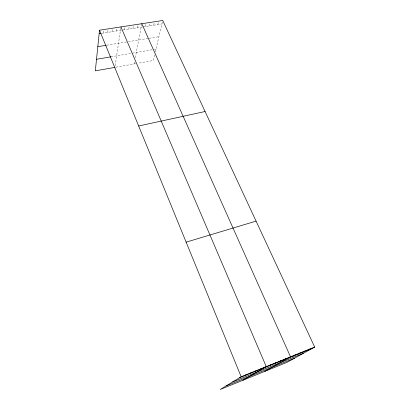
<?xml version="1.0" encoding="UTF-8"?>
<svg xmlns="http://www.w3.org/2000/svg" width="410" height="410" viewBox="0 0 410 410"><rect width="100%" height="100%" fill="white"/><g stroke="black" fill="none" stroke-linecap="round" stroke-linejoin="round"><path stroke-width="0.31" stroke-dasharray="2.05 1.54" d="M103.448 33.025L103.838 29.54M107.722 32.364L108.143 28.879M111.976 31.698L112.432 28.223M116.209 31.042L116.691 27.567M115.189 65.677L120.847 27.496M124.604 29.735L125.147 26.271M128.771 29.084L129.345 25.625M132.917 28.444L133.516 24.984M137.037 27.798L137.668 24.349M134.08 63.96L134.623 61.146M135.279 57.718L141.686 24.287M145.34 26.506L146.032 23.062M149.522 25.856L150.239 22.417M153.678 25.21L154.426 21.776M157.814 24.569L158.593 21.136M154.657 54.889L153.335 60.526L137.97 63.263M155.334 52.014L162.734 20.5M116.04 67.173L136.858 63.463M110.941 56.816L131.277 53.336M132.394 53.141L153.786 49.482M154.345 49.384L156.015 49.097M106.743 45.208L126.639 41.953M128.366 41.671L148.579 38.366M149.158 38.273L158.936 36.674M101.603 33.312L142.337 26.973M142.936 26.881L161.929 23.929"/><path stroke-width="0.61" d="M314.675 347.075L241.147 376.739L220.211 389.5L286.897 362.399L314.675 347.075L162.734 20.5L99.507 30.207L95.325 70.863L114.938 67.368M244.35 375.827L246.236 374.689M249.367 373.802L251.289 372.649M254.343 371.793L256.311 370.625M259.289 369.794L261.298 368.61M242.894 380.28L266.249 366.612L120.935 26.916M269.078 365.843L271.169 364.628M273.926 363.885L276.053 362.655M278.738 361.943L280.906 360.697M283.52 360.011L285.724 358.755M264.901 371.337L290.511 356.823L141.798 23.713M293.13 356.131L295.41 354.845M297.957 354.184L300.279 352.882M302.754 352.246L305.112 350.934M307.515 350.324L309.909 348.997M232.542 381.987L303.297 353.353M226.064 385.933L294.698 358.099M239.307 377.861L312.246 348.413M186.135 242.156L256.071 221.113M138.657 125.998L205.077 111.515M96.514 59.286L110.941 56.816M97.811 46.668L106.154 45.305M99.148 33.697L100.988 33.41M99.507 30.207L241.147 376.739"/></g></svg>
